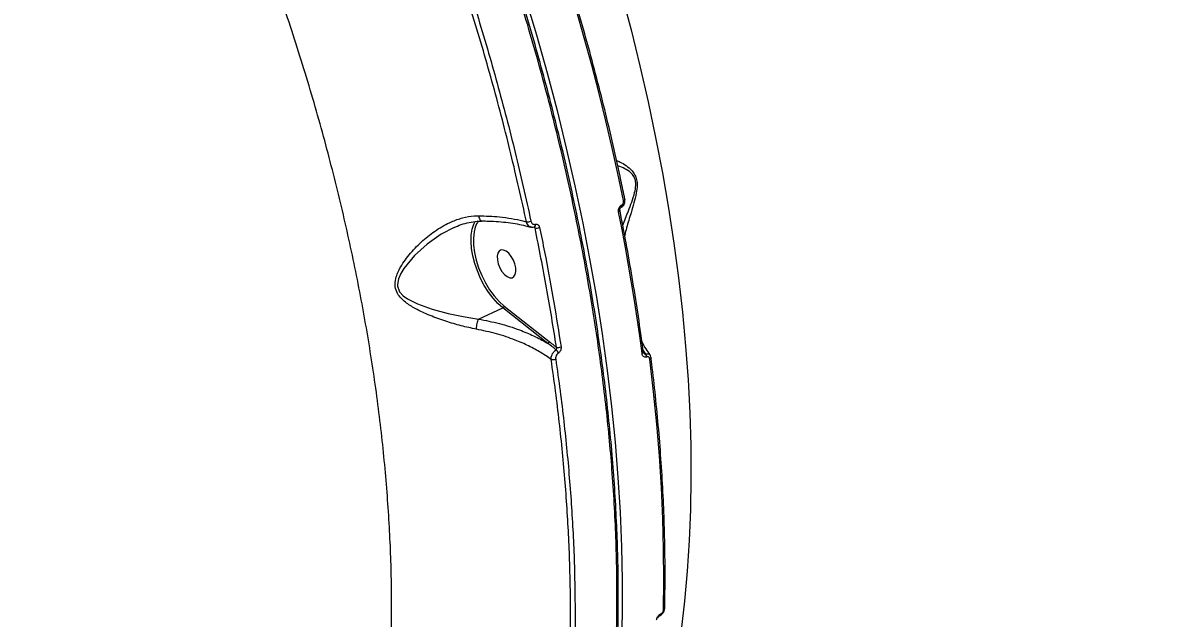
# Model space of a CAD drawing. Header units: millimetres. Extents: x -11024 to 8278, y -7837 to 5770.
# Drawn here: x 3257 to 3598.1, y -1528.4 to -1349.2 of the extents above; entities that cross this region are included whole.
import ezdxf

# ---------------------------------------------------------------- set-up
doc = ezdxf.new("R2010")
doc.units = ezdxf.units.MM
for name, color, linetype in [('DIKOM_ОБЪЕКТ', 7, 'Continuous'), ('DIKOM_РАЗМЕР_ЗОНА', 7, 'Continuous'), ('DIKOM_РАЗМЕР_ОБЪЕКТА', 7, 'Continuous')]:
    doc.layers.add(name, color=color, linetype=linetype)
doc.styles.add('style1', font='arial.ttf', dxfattribs={"width": 0.8})
doc.dimstyles.new('1-50', dxfattribs={"dimtxt": 300, "dimasz": 200, "dimexe": 100, "dimexo": 0, "dimgap": 100, "dimtad": 1, "dimtxsty": 'style1', "dimcen": 200, "dimclrd": 7, "dimclre": 7, "dimclrt": 7, "dimadec": 1, "dimazin": 2, "dimtfac": 1, "dimtmove": 0, "dimatfit": 2, "dimfxl": 0, "dimlwd": 25, "dimlwe": 18, "dimarcsym": 0})

# ---------------------------------------------------------------- blocks, each defined once
blk = doc.blocks.new('*D9')
at = {"layer": 'Defpoints', "color": 0, "transparency": 16777216}
for p in [(3740.68, 3707.51), (-8191.56, -3797.25), (-1076.12, -3797.25)]:
    blk.add_point(p, dxfattribs=at)
at = {"layer": 'DIKOM_РАЗМЕР_ОБЪЕКТА', "color": 7, "lineweight": 18, "transparency": 16777216}
for p, q in [((3740.68, 3707.51), (-8291.56, 3707.51)), ((-1076.12, -3797.25), (-8291.56, -3797.25))]:
    blk.add_line(p, q, dxfattribs=at)
at = {"layer": 'DIKOM_РАЗМЕР_ОБЪЕКТА', "color": 7, "lineweight": 25, "transparency": 16777216}
blk.add_line((-8191.56, 3507.51), (-8191.56, -3597.25), dxfattribs=at)
at = {"layer": 'DIKOM_РАЗМЕР_ОБЪЕКТА', "color": 7, "transparency": 16777216}
for points in [[(-8224.9, 3507.51), (-8158.23, 3507.51), (-8191.56, 3707.51)], [(-8224.9, -3597.25), (-8158.23, -3597.25), (-8191.56, -3797.25)]]:
    blk.add_solid(points, dxfattribs=at)
at = {"layer": 'DIKOM_РАЗМЕР_ОБЪЕКТА', "color": 7, "transparency": 16777216, "insert": (-8444.74, -44.87), "char_height": 300, "attachment_point": 5, "rotation": 90, "style": 'style1'}
blk.add_mtext('7500', dxfattribs=at)
blk = doc.blocks.new('*D10')
at = {"layer": 'Defpoints', "color": 0, "transparency": 16777216}
for p in [(-7791.31, -186.83), (6174.94, -1432.98), (6174.94, -5371.27)]:
    blk.add_point(p, dxfattribs=at)
at = {"layer": 'DIKOM_РАЗМЕР_ОБЪЕКТА', "color": 7, "lineweight": 18, "transparency": 16777216}
for p, q in [((-7791.31, -186.83), (-7791.31, -5471.27)), ((6174.94, -1432.98), (6174.94, -5471.27))]:
    blk.add_line(p, q, dxfattribs=at)
at = {"layer": 'DIKOM_РАЗМЕР_ОБЪЕКТА', "color": 7, "lineweight": 25, "transparency": 16777216}
blk.add_line((-7591.31, -5371.27), (5974.94, -5371.27), dxfattribs=at)
at = {"layer": 'DIKOM_РАЗМЕР_ОБЪЕКТА', "color": 7, "transparency": 16777216}
for points in [[(-7591.31, -5337.93), (-7591.31, -5404.6), (-7791.31, -5371.27)], [(5974.94, -5337.93), (5974.94, -5404.6), (6174.94, -5371.27)]]:
    blk.add_solid(points, dxfattribs=at)
at = {"layer": 'DIKOM_РАЗМЕР_ОБЪЕКТА', "color": 7, "transparency": 16777216, "insert": (-1343.68, -5118.1), "char_height": 300, "attachment_point": 5, "style": 'style1'}
blk.add_mtext('14000', dxfattribs=at)
blk = doc.blocks.new('*D11')
at = {"layer": 'Defpoints', "color": 0, "transparency": 16777216}
for p in [(3316.13, 5770.14), (-10574.15, -5797.25), (-1580.09, -5797.25)]:
    blk.add_point(p, dxfattribs=at)
at = {"layer": 'DIKOM_РАЗМЕР_ЗОНА', "color": 7, "lineweight": 18, "transparency": 16777216}
for p, q in [((3316.13, 5770.14), (-10674.15, 5770.14)), ((-1580.09, -5797.25), (-10674.15, -5797.25))]:
    blk.add_line(p, q, dxfattribs=at)
at = {"layer": 'DIKOM_РАЗМЕР_ЗОНА', "color": 7, "lineweight": 25, "transparency": 16777216}
blk.add_line((-10574.15, 5570.14), (-10574.15, -5597.25), dxfattribs=at)
at = {"layer": 'DIKOM_РАЗМЕР_ЗОНА', "color": 7, "transparency": 16777216}
for points in [[(-10607.49, 5570.14), (-10540.82, 5570.14), (-10574.15, 5770.14)], [(-10607.49, -5597.25), (-10540.82, -5597.25), (-10574.15, -5797.25)]]:
    blk.add_solid(points, dxfattribs=at)
at = {"layer": 'DIKOM_РАЗМЕР_ЗОНА', "color": 7, "transparency": 16777216, "insert": (-10827.33, -172.99), "char_height": 300, "attachment_point": 5, "rotation": 90, "style": 'style1'}
blk.add_mtext('11500', dxfattribs=at)

msp = doc.modelspace()

# ---------------------------------------------------------------- linework, layer by layer
at = {"layer": 'DIKOM_ОБЪЕКТ', "color": 7, "linetype": 'Continuous', "lineweight": 15}
for p, q in [((3436.995, -1404.805), (3437.021, -1404.794)), ((3437.181, -1404.067), (3437.207, -1404.055)), ((3411.154, -1410.973), (3410.347, -1410.704)), ((3410.892, -1410.671), (3410.901, -1410.668)), ((3394.128, -1438.36), (3401.501, -1435.037)), ((3415.027, -1445.69), (3401.501, -1435.037)), ((3401.912, -1434.463), (3415.437, -1445.116)), ((3444.472, -1448.919), (3443.634, -1447.534)), ((3443.701, -1448.034), (3444.392, -1448.955)), ((3444.392, -1448.955), (3444.472, -1448.919)), ((3444.818, -1449.758), (3444.737, -1449.794)), ((3448.737, -1527.524), (3448.78, -1527.505)), ((3448.95, -1527.079), (3448.993, -1527.06))]:
    msp.add_line(p, q, dxfattribs=at)
at = {"layer": 'DIKOM_ОБЪЕКТ', "color": 7, "linetype": 'Continuous', "lineweight": 15, "flags": 128}
for points in [[(3437.802, -1402.678), (3436.101, -1394.588), (3434.291, -1386.471), (3432.373, -1378.329), (3430.349, -1370.166), (3428.218, -1361.987), (3425.983, -1353.794), (3423.643, -1345.59), (3421.2, -1337.381)], [(3408.2, -1341.508), (3411.593, -1352.914), (3414.786, -1364.306), (3417.777, -1375.675), (3420.563, -1387.01), (3423.143, -1398.304), (3425.513, -1409.545), (3427.673, -1420.725), (3429.619, -1431.834), (3431.351, -1442.862), (3432.866, -1453.802), (3434.165, -1464.642), (3435.244, -1475.375), (3436.105, -1485.99), (3436.746, -1496.48), (3437.166, -1506.836), (3437.365, -1517.048), (3437.343, -1527.107), (3437.1, -1537.007)], [(3437.186, -1340.501), (3440.064, -1351.371), (3442.736, -1362.208), (3445.201, -1373.003), (3447.455, -1383.746), (3449.498, -1394.426), (3451.326, -1405.033), (3452.938, -1415.558), (3454.333, -1425.992), (3455.509, -1436.323), (3456.465, -1446.543), (3457.201, -1456.642), (3457.715, -1466.61), (3458.008, -1476.439), (3458.079, -1486.12), (3457.927, -1495.642), (3457.554, -1504.998), (3456.958, -1514.179), (3456.142, -1523.176), (3455.105, -1531.98)], [(3438.185, -1402.307), (3438.188, -1402.325), (3438.174, -1402.393), (3438.126, -1402.464), (3438.046, -1402.537), (3437.937, -1402.609), (3437.802, -1402.678)], [(3436.691, -1405.704), (3436.692, -1405.705), (3436.685, -1405.776), (3436.641, -1405.851), (3436.562, -1405.928), (3436.449, -1406.004), (3436.308, -1406.076)], [(3443.353, -1448.661), (3442.647, -1443.407), (3441.891, -1438.131), (3441.084, -1432.834), (3440.228, -1427.518), (3439.322, -1422.183), (3438.367, -1416.83), (3437.362, -1411.461), (3436.308, -1406.076)], [(3386.81, -1410.841), (3382.914, -1412.85), (3378.665, -1415.837), (3374.893, -1419.217), (3371.674, -1423.119), (3370.754, -1424.641), (3370.068, -1426.262), (3369.78, -1427.961), (3369.809, -1428.474), (3370.249, -1429.872), (3370.422, -1430.166), (3371.475, -1431.367), (3372.78, -1432.319), (3375.758, -1433.81), (3380.241, -1435.397), (3384.987, -1436.667), (3389.517, -1437.637), (3394.118, -1438.365), (3394.122, -1438.365), (3394.122, -1438.365)], [(3401.501, -1435.037), (3399.998, -1433.693), (3398.543, -1432.094), (3397.168, -1430.274), (3395.902, -1428.274), (3394.774, -1426.137), (3393.807, -1423.908), (3393.022, -1421.636), (3392.438, -1419.372), (3392.065, -1417.162), (3391.913, -1415.057), (3391.984, -1413.101), (3392.278, -1411.336), (3392.29, -1411.288)], [(3392.29, -1411.288), (3392.787, -1409.801), (3393.186, -1409.014)], [(3393.188, -1410.716), (3392.833, -1412.123), (3392.627, -1414.015), (3392.662, -1416.095), (3392.938, -1418.312), (3393.447, -1420.612), (3394.178, -1422.939), (3395.112, -1425.239), (3396.228, -1427.454), (3397.498, -1429.532), (3398.891, -1431.422), (3400.374, -1433.079), (3401.912, -1434.463)], [(3411.231, -1409.864), (3411.235, -1410.054), (3411.215, -1410.229), (3411.172, -1410.383), (3411.107, -1410.509), (3411.023, -1410.603), (3410.924, -1410.66), (3410.899, -1410.668)], [(3400.97, -1417.589), (3400.393, -1417.919), (3399.997, -1418.56), (3399.812, -1419.46), (3399.854, -1420.547), (3400.12, -1421.732), (3400.588, -1422.92), (3401.22, -1424.015), (3401.964, -1424.926), (3402.762, -1425.582), (3403.547, -1425.928), (3404.257, -1425.937), (3404.833, -1425.608), (3405.23, -1424.967), (3405.415, -1424.066), (3405.373, -1422.979), (3405.107, -1421.794), (3404.639, -1420.606), (3404.007, -1419.512), (3403.262, -1418.6), (3402.465, -1417.944), (3401.68, -1417.598), (3400.97, -1417.589)], [(3446.075, -1450.069), (3446.076, -1450.079), (3446.065, -1450.162), (3446.019, -1450.247), (3445.941, -1450.329), (3445.832, -1450.407), (3445.698, -1450.478)], [(3449.798, -1525.889), (3449.916, -1516.866), (3449.854, -1507.715), (3449.611, -1498.442), (3449.188, -1489.054), (3448.584, -1479.556), (3447.801, -1469.957), (3446.839, -1460.262), (3445.698, -1450.478)]]:
    msp.add_lwpolyline(points, dxfattribs=at)
at = {"layer": 'DIKOM_ОБЪЕКТ', "color": 7, "linetype": 'Continuous', "lineweight": 15}
for centre, radius, start, end in [((3436.582, -1404.306), 0.645, 308.78766, 21.80585), ((3436.598, -1404.295), 0.654, 310.21145, 21.4888), ((3400.196, -1412.961), 7.359, 146.16078, 162.2379), ((3408.904, -1406.679), 2.48, 262.84341, 294.36252), ((3411.535, -1408.63), 2.373, 260.77655, 294.68533), ((3401.186, -1434.378), 0.731, 295.5708, 353.33922), ((3414.711, -1445.031), 0.731, 295.59998, 353.31004), ((3416.254, -1449.167), 2.009, 16.60501, 51.2283), ((3418.158, -1444.912), 2.007, 253.8826, 294.3923), ((3443.228, -1448.166), 0.51, 284.17132, 350.13722), ((3442.917, -1450.054), 1.839, 8.10446, 36.67505), ((3443, -1450.016), 1.836, 8.07909, 36.70042), ((3416.554, -1448.555), 2.031, 255.07688, 294.02309), ((3448.494, -1527.133), 0.46, 301.45812, 6.80167), ((3448.536, -1527.114), 0.461, 301.95667, 6.80519), ((3449.628, -1525.365), 0.551, 287.92285, 351.29187)]:
    msp.add_arc(centre, radius, start, end, dxfattribs=at)
for points, knots in [([(3385.49, -1690.801), (3388.272, -1687.547), (3393.852, -1681.021), (3401.362, -1669.846), (3408.239, -1657.717), (3414.443, -1644.457), (3419.94, -1630.094), (3424.687, -1614.644), (3428.584, -1598.448), (3431.635, -1581.581), (3433.866, -1564.128), (3435.313, -1545.805), (3435.937, -1526.638), (3435.715, -1506.676), (3434.664, -1486.597), (3432.844, -1466.499), (3430.325, -1446.476), (3427.046, -1425.96), (3422.986, -1404.998), (3418.141, -1383.648), (3412.542, -1362.086), (3406.191, -1340.375), (3399.106, -1318.582), (3391.255, -1296.635), (3382.63, -1274.606), (3373.246, -1252.572), (3363.308, -1231.016), (3352.863, -1210.003), (3341.969, -1189.582), (3330.447, -1169.419), (3318.313, -1149.596), (3305.589, -1130.206), (3293.363, -1112.733), (3285.265, -1102.014), (3281.684, -1097.274)], [0, 0, 0, 0, 0.0310494, 0.0622717, 0.0935177, 0.1247399, 0.156869, 0.1890241, 0.2211531, 0.2523752, 0.2836214, 0.3148435, 0.3469725, 0.3791277, 0.4112567, 0.4413547, 0.4714741, 0.5015721, 0.5324795, 0.5634102, 0.5943176, 0.6255398, 0.656786, 0.6880082, 0.7201373, 0.7522926, 0.7844217, 0.8156438, 0.8468901, 0.8781122, 0.9102413, 0.9423966, 0.9745258, 1, 1, 1, 1]), ([(3385.739, -1690.643), (3386.961, -1689.257), (3389.601, -1686.263), (3393.465, -1681.336), (3397.364, -1675.944), (3401.084, -1670.301), (3404.618, -1664.432), (3407.963, -1658.338), (3411.123, -1652.019), (3414.097, -1645.473), (3416.889, -1638.699), (3419.498, -1631.693), (3421.924, -1624.456), (3424.17, -1616.984), (3426.234, -1609.275), (3428.117, -1601.328), (3429.814, -1593.165), (3431.316, -1584.818), (3432.619, -1576.317), (3433.721, -1567.674), (3434.622, -1558.884), (3435.326, -1549.944), (3435.83, -1540.852), (3436.138, -1531.606), (3436.247, -1522.202), (3436.159, -1512.639), (3435.873, -1502.913), (3435.389, -1493.021), (3434.706, -1482.98), (3433.829, -1472.835), (3432.757, -1462.622), (3431.496, -1452.358), (3430.043, -1442.032), (3428.4, -1431.643), (3426.566, -1421.191), (3424.542, -1410.677), (3422.328, -1400.101), (3419.923, -1389.463), (3417.328, -1378.762), (3414.542, -1367.999), (3411.568, -1357.184), (3408.414, -1346.347), (3405.089, -1335.522), (3401.6, -1324.73), (3397.948, -1313.976), (3394.135, -1303.259), (3390.159, -1292.578), (3386.021, -1281.934), (3381.722, -1271.327), (3377.261, -1260.756), (3372.638, -1250.223), (3367.854, -1239.727), (3362.909, -1229.274), (3357.815, -1218.886), (3352.589, -1208.597), (3347.243, -1198.434), (3341.781, -1188.405), (3336.205, -1178.509), (3330.513, -1168.744), (3324.705, -1159.11), (3318.782, -1149.608), (3312.744, -1140.237), (3306.591, -1131), (3300.324, -1121.894), (3293.94, -1112.927), (3287.905, -1104.694), (3283.96, -1099.534), (3282.213, -1097.249)], [0, 0, 0, 0, 0.0134132, 0.0289745, 0.0445842, 0.0601399, 0.0756203, 0.0910441, 0.1064284, 0.1217907, 0.137148, 0.1525153, 0.1679062, 0.183338, 0.1988277, 0.2143925, 0.2300272, 0.2456387, 0.261158, 0.2766119, 0.2920181, 0.307394, 0.322757, 0.3381247, 0.353509, 0.3689272, 0.3843965, 0.3999345, 0.4155539, 0.431174, 0.4466864, 0.462149, 0.4775741, 0.4929744, 0.5083622, 0.5237503, 0.5391485, 0.5545676, 0.5700202, 0.5855187, 0.6010754, 0.6166522, 0.6321816, 0.6476578, 0.6630934, 0.6785006, 0.6938919, 0.7092797, 0.7246751, 0.7400877, 0.7555299, 0.7710139, 0.7865523, 0.8021323, 0.8176832, 0.8331735, 0.84862, 0.8640348, 0.8794303, 0.894819, 0.9102128, 0.9256201, 0.9410534, 0.9565247, 0.9720464, 0.987622, 1, 1, 1, 1]), ([(3298.697, -1697.32), (3301.758, -1695.285), (3307.882, -1691.213), (3316.378, -1683.798), (3324.415, -1675.374), (3331.893, -1665.827), (3338.786, -1655.191), (3344.939, -1643.693), (3350.349, -1631.396), (3355.028, -1618.374), (3359.053, -1604.417), (3362.379, -1589.532), (3364.978, -1573.751), (3366.794, -1557.416), (3367.839, -1540.598), (3368.139, -1523.373), (3367.7, -1505.466), (3366.49, -1486.911), (3364.496, -1467.758), (3361.759, -1448.418), (3358.304, -1428.96), (3354.172, -1409.457), (3349.297, -1389.601), (3343.665, -1369.449), (3337.276, -1349.066), (3330.264, -1328.88), (3322.666, -1308.957), (3314.53, -1289.354), (3305.73, -1269.769), (3296.267, -1250.275), (3286.162, -1230.938), (3276.362, -1213.505), (3267.052, -1197.882), (3261.197, -1188.694), (3258.267, -1184.096)], [0, 0, 0, 0, 0.0311785, 0.062381, 0.0935594, 0.1256441, 0.1577552, 0.18984, 0.2210202, 0.2522243, 0.2834047, 0.3154897, 0.347601, 0.3796861, 0.410889, 0.4421159, 0.4733189, 0.5054257, 0.5375585, 0.5696653, 0.6009196, 0.6321979, 0.6634521, 0.69561, 0.727794, 0.7599519, 0.7912841, 0.8226406, 0.8539729, 0.8862089, 0.9184711, 0.9507073, 0.9753305, 1, 1, 1, 1]), ([(3408.595, -1409.14), (3407.085, -1402.339), (3404.064, -1388.736), (3398.642, -1368.081), (3392.624, -1347.287), (3388.035, -1333.372), (3385.74, -1326.414)], [0, 0, 0, 0, 0.24859715, 0.49719365, 0.74859667, 1, 1, 1, 1]), ([(3387.02, -1326.027), (3389.294, -1332.922), (3393.844, -1346.713), (3399.865, -1367.475), (3405.332, -1388.257), (3408.395, -1402.045), (3409.927, -1408.938)], [0, 0, 0, 0, 0.2485958, 0.4971929, 0.7485961, 1, 1, 1, 1]), ([(3438.186, -1402.307), (3437.801, -1400.446), (3436.686, -1395.047), (3434.696, -1386.072), (3432.156, -1375.377), (3429.432, -1364.647), (3426.523, -1353.892), (3423.894, -1344.697), (3422.207, -1339.09), (3421.6, -1337.075)], [0, 0, 0, 0, 0.0864696, 0.2507574, 0.4150458, 0.5793318, 0.7436153, 0.907896, 1, 1, 1, 1]), ([(3435.686, -1390.68), (3436.043, -1390.82), (3436.911, -1391.16), (3438.558, -1392.157), (3440.119, -1393.401), (3441.22, -1394.91), (3441.786, -1396.418), (3441.954, -1398.323), (3441.639, -1400.748), (3440.928, -1403.51), (3439.882, -1407.009), (3438.856, -1410.288), (3438.32, -1412.445), (3438.133, -1413.196)], [0, 0, 0, 0, 0.0785985, 0.1907973, 0.3051442, 0.3690217, 0.4233835, 0.4780698, 0.5512501, 0.6490681, 0.7494797, 0.912771, 1, 1, 1, 1]), ([(3437.581, -1410.256), (3437.591, -1410.225), (3438.069, -1408.835), (3439.027, -1406.468), (3440.266, -1403.183), (3441.113, -1400.642), (3441.542, -1398.381), (3441.426, -1396.636), (3440.861, -1395.307), (3439.738, -1394.048), (3438.134, -1393.086), (3436.752, -1392.457), (3436.115, -1392.299), (3436.04, -1392.28)], [0, 0, 0, 0, 0.0044598, 0.2052253, 0.3212691, 0.4392382, 0.5217288, 0.5814224, 0.6410769, 0.7134743, 0.845722, 0.9817341, 1, 1, 1, 1]), ([(3436.308, -1406.076), (3436.289, -1405.931), (3436.249, -1405.619), (3436.331, -1405.124), (3436.526, -1404.662), (3436.815, -1404.281), (3437.059, -1404.138), (3437.181, -1404.067)], [0, 0, 0, 0, 0.1890447, 0.4045501, 0.6068839, 0.8033804, 1, 1, 1, 1]), ([(3436.696, -1405.7), (3436.689, -1405.669), (3436.668, -1405.578), (3436.676, -1405.385), (3436.725, -1405.174), (3436.8, -1405.009), (3436.884, -1404.892), (3436.954, -1404.827), (3436.993, -1404.806), (3436.996, -1404.805), (3436.996, -1404.805)], [0, 0, 0, 0, 0.099315, 0.3008546, 0.4708563, 0.6133948, 0.7397616, 0.8588969, 0.9900491, 1, 1, 1, 1]), ([(3437.015, -1404.778), (3437.058, -1404.764), (3437.295, -1404.687), (3437.661, -1404.354), (3438.045, -1403.789), (3438.266, -1403.063), (3438.206, -1402.563), (3438.176, -1402.311)], [0, 0, 0, 0, 0.0470676, 0.2597895, 0.4895753, 0.7423215, 1, 1, 1, 1]), ([(3437.207, -1404.055), (3437.29, -1404.007), (3437.455, -1403.91), (3437.652, -1403.65), (3437.786, -1403.333), (3437.843, -1402.992), (3437.815, -1402.778), (3437.802, -1402.678)], [0, 0, 0, 0, 0.19518922, 0.39011317, 0.59329496, 0.81111947, 1, 1, 1, 1]), ([(3393.504, -1441.415), (3391.975, -1441.095), (3388.876, -1440.448), (3384.194, -1439.041), (3379.532, -1437.348), (3375.436, -1435.479), (3372.551, -1433.702), (3370.792, -1432.143), (3369.646, -1430.654), (3368.941, -1428.611), (3369.153, -1426.38), (3369.865, -1424.373), (3371.221, -1421.721), (3373.686, -1418.398), (3377.339, -1414.698), (3381.471, -1411.493), (3385.527, -1409.223), (3389.377, -1407.844), (3392.133, -1407.333), (3393.742, -1407.303), (3394.179, -1407.295)], [0, 0, 0, 0, 0.0704052, 0.1427045, 0.2195605, 0.297966, 0.3555934, 0.3848677, 0.414966, 0.449121, 0.4886798, 0.5172627, 0.546522, 0.6240221, 0.7036976, 0.7828116, 0.8640052, 0.9204683, 0.9784146, 1, 1, 1, 1]), ([(3394.179, -1407.295), (3396.314, -1407.37), (3399.831, -1407.494), (3404.196, -1408.103), (3406.85, -1408.652), (3408.24, -1409.041), (3408.595, -1409.14)], [0, 0, 0, 0, 0.3957861, 0.6516325, 0.9109933, 1, 1, 1, 1]), ([(3394.179, -1407.295), (3394.186, -1407.338), (3394.219, -1407.524), (3394.323, -1407.941), (3394.541, -1408.439), (3394.831, -1408.784), (3395.03, -1408.798), (3395.112, -1408.804)], [0, 0, 0, 0, 0.0486251, 0.212787, 0.5048884, 0.7969733, 1, 1, 1, 1]), ([(3443.731, -1448.254), (3443.49, -1446.444), (3442.794, -1441.198), (3441.494, -1432.449), (3439.765, -1421.987), (3438.143, -1413.063), (3437.069, -1407.62), (3436.691, -1405.704)], [0, 0, 0, 0, 0.1293295, 0.3750593, 0.6207883, 0.8665128, 1, 1, 1, 1]), ([(3386.801, -1410.827), (3387.131, -1410.675), (3388.235, -1410.163), (3390.172, -1409.56), (3392.564, -1409.091), (3394.215, -1408.896), (3395.041, -1408.954), (3395.085, -1408.957)], [0, 0, 0, 0, 0.1225794, 0.4108043, 0.7004989, 0.9839406, 1, 1, 1, 1]), ([(3395.109, -1408.855), (3395.8, -1408.862), (3397.557, -1408.88), (3400.232, -1409.048), (3403.129, -1409.338), (3405.83, -1409.754), (3408.063, -1410.204), (3409.284, -1410.555), (3409.763, -1410.693)], [0, 0, 0, 0, 0.1216847, 0.3095796, 0.4985239, 0.6880864, 0.8774603, 1, 1, 1, 1]), ([(3409.79, -1410.627), (3409.621, -1410.559), (3409.249, -1410.41), (3408.814, -1409.883), (3408.668, -1409.388), (3408.595, -1409.14)], [0, 0, 0, 0, 0.2950584, 0.647435, 1, 1, 1, 1]), ([(3409.828, -1410.619), (3409.915, -1410.655), (3410.241, -1410.79), (3410.643, -1410.783), (3410.89, -1410.667), (3410.899, -1410.662)], [0, 0, 0, 0, 0.2611129, 0.9734128, 1, 1, 1, 1]), ([(3409.927, -1408.938), (3409.973, -1409.089), (3410.066, -1409.39), (3410.358, -1409.716), (3410.724, -1409.899), (3411.033, -1409.911), (3411.2, -1409.872), (3411.231, -1409.864)], [0, 0, 0, 0, 0.2363374, 0.4725583, 0.7091703, 0.945891, 1, 1, 1, 1]), ([(3411.154, -1410.973), (3411.136, -1410.922), (3411.1, -1410.821), (3411.004, -1410.714), (3410.925, -1410.682), (3410.891, -1410.669)], [0, 0, 0, 0, 0.357273, 0.7143672, 1, 1, 1, 1]), ([(3417.601, -1446.84), (3416.666, -1440.916), (3414.796, -1429.056), (3412.369, -1417.005), (3411.154, -1410.973)], [0, 0, 0, 0, 0.4994508, 1, 1, 1, 1]), ([(3411.231, -1409.864), (3411.262, -1409.857), (3411.428, -1409.818), (3411.734, -1409.83), (3412.099, -1410.011), (3412.389, -1410.336), (3412.48, -1410.636), (3412.526, -1410.786)], [0, 0, 0, 0, 0.0535273, 0.2897751, 0.5263785, 0.7631317, 1, 1, 1, 1]), ([(3412.526, -1410.786), (3412.653, -1411.401), (3413.291, -1414.472), (3414.798, -1422.036), (3416.903, -1433.439), (3418.292, -1442.305), (3418.987, -1446.74)], [0, 0, 0, 0, 0.0507683, 0.2538482, 0.6266957, 1, 1, 1, 1]), ([(3393.504, -1441.415), (3393.508, -1441.371), (3393.534, -1441.095), (3393.609, -1440.519), (3393.754, -1439.704), (3393.935, -1438.924), (3394.06, -1438.552), (3394.122, -1438.365)], [0, 0, 0, 0, 0.0429027, 0.2679923, 0.5120071, 0.756005, 1, 1, 1, 1]), ([(3394.122, -1438.365), (3394.123, -1438.364), (3394.124, -1438.363), (3394.126, -1438.361), (3394.128, -1438.36)], [0, 0, 0, 0, 0.41374, 1, 1, 1, 1]), ([(3394.128, -1438.36), (3396.25, -1438.773), (3400.543, -1439.606), (3406.078, -1441.402), (3410.813, -1443.389), (3413.558, -1444.824), (3414.916, -1445.625), (3415.027, -1445.69)], [0, 0, 0, 0, 0.2754354, 0.5570817, 0.7677994, 0.9811368, 1, 1, 1, 1]), ([(3416.032, -1450.517), (3415.016, -1449.818), (3412.908, -1448.368), (3409.267, -1446.413), (3404.844, -1444.475), (3399.605, -1442.687), (3395.552, -1441.842), (3393.504, -1441.415)], [0, 0, 0, 0, 0.16654239, 0.34554376, 0.52675652, 0.76078224, 1, 1, 1, 1]), ([(3417.512, -1447.601), (3417.459, -1447.56), (3416.637, -1446.918), (3415.805, -1446.284), (3415.027, -1445.69)], [0, 0, 0, 0, 0.0646896, 1, 1, 1, 1]), ([(3415.437, -1445.116), (3415.906, -1445.488), (3416.627, -1446.06), (3417.348, -1446.638), (3417.601, -1446.84)], [0, 0, 0, 0, 0.6494597, 1, 1, 1, 1]), ([(3445.764, -1449.151), (3445.354, -1448.547), (3444.456, -1447.224), (3443.712, -1445.854), (3443.308, -1445.11)], [0, 0, 0, 0, 0.4565615, 1, 1, 1, 1]), ([(3416.032, -1450.517), (3416.028, -1450.433), (3416.017, -1450.103), (3416.122, -1449.487), (3416.442, -1448.729), (3416.916, -1448.053), (3417.313, -1447.752), (3417.512, -1447.601)], [0, 0, 0, 0, 0.081213, 0.3161558, 0.5445759, 0.7717771, 1, 1, 1, 1]), ([(3418.179, -1448.593), (3418.06, -1448.684), (3417.82, -1448.865), (3417.551, -1449.284), (3417.386, -1449.758), (3417.351, -1450.146), (3417.375, -1450.356), (3417.381, -1450.41)], [0, 0, 0, 0, 0.2256982, 0.4513872, 0.6802072, 0.9176207, 1, 1, 1, 1]), ([(3417.512, -1447.601), (3417.544, -1447.572), (3417.582, -1447.538), (3417.636, -1447.446), (3417.677, -1447.322), (3417.681, -1447.122), (3417.646, -1446.957), (3417.61, -1446.864), (3417.601, -1446.84)], [0, 0, 0, 0, 0.1722752, 0.1986968, 0.4120465, 0.6483661, 0.908644, 1, 1, 1, 1]), ([(3418.987, -1446.74), (3418.993, -1446.795), (3419.019, -1447.01), (3418.984, -1447.408), (3418.814, -1447.892), (3418.542, -1448.317), (3418.3, -1448.501), (3418.179, -1448.593)], [0, 0, 0, 0, 0.0826018, 0.3217279, 0.5513421, 0.7756034, 1, 1, 1, 1]), ([(3444.737, -1449.794), (3444.682, -1449.816), (3444.492, -1449.89), (3444.165, -1449.88), (3443.802, -1449.682), (3443.489, -1449.283), (3443.401, -1448.881), (3443.353, -1448.661)], [0, 0, 0, 0, 0.0796339, 0.2756971, 0.4707491, 0.7105351, 1, 1, 1, 1]), ([(3443.845, -1448.597), (3443.833, -1448.579), (3443.802, -1448.535), (3443.746, -1448.394), (3443.737, -1448.276), (3443.735, -1448.25)], [0, 0, 0, 0, 0.3532724, 0.8584493, 1, 1, 1, 1]), ([(3443.85, -1448.595), (3443.888, -1448.649), (3443.976, -1448.773), (3444.116, -1448.895), (3444.243, -1448.959), (3444.326, -1448.976), (3444.372, -1448.961), (3444.392, -1448.955)], [0, 0, 0, 0, 0.274892, 0.6254444, 0.7708446, 0.9034381, 1, 1, 1, 1]), ([(3444.472, -1448.919), (3444.546, -1448.892), (3444.79, -1448.803), (3445.171, -1448.778), (3445.542, -1448.891), (3445.674, -1449.083), (3445.734, -1449.172)], [0, 0, 0, 0, 0.1357903, 0.4472193, 0.7456903, 1, 1, 1, 1]), ([(3446.061, -1450.073), (3446.054, -1449.993), (3446.022, -1449.671), (3445.919, -1449.338), (3445.75, -1449.158), (3445.745, -1449.153)], [0, 0, 0, 0, 0.2415376, 0.9792009, 1, 1, 1, 1]), ([(3421.85, -1531.099), (3421.836, -1525.432), (3421.808, -1514.097), (3420.97, -1496.507), (3419.531, -1478.516), (3417.805, -1463.114), (3416.481, -1453.711), (3416.032, -1450.517)], [0, 0, 0, 0, 0.2203104, 0.44062131, 0.66308319, 0.88554502, 1, 1, 1, 1]), ([(3417.381, -1450.41), (3417.832, -1453.611), (3419.151, -1462.975), (3420.87, -1478.295), (3422.318, -1496.273), (3423.17, -1513.967), (3423.2, -1525.44), (3423.214, -1531.177)], [0, 0, 0, 0, 0.1144542, 0.3347654, 0.555076, 0.7775384, 1, 1, 1, 1]), ([(3445.698, -1450.478), (3445.666, -1450.331), (3445.61, -1450.072), (3445.409, -1449.82), (3445.182, -1449.7), (3444.975, -1449.697), (3444.854, -1449.744), (3444.818, -1449.758)], [0, 0, 0, 0, 0.3025531, 0.5346926, 0.7255, 0.9171273, 1, 1, 1, 1]), ([(3450.173, -1525.449), (3450.205, -1523.8), (3450.3, -1519.02), (3450.307, -1510.998), (3450.127, -1501.344), (3449.746, -1491.56), (3449.169, -1481.656), (3448.395, -1471.639), (3447.441, -1461.694), (3446.623, -1454.481), (3446.148, -1450.653), (3446.075, -1450.069)], [0, 0, 0, 0, 0.0688503, 0.1996749, 0.3304994, 0.4613206, 0.5921378, 0.7229514, 0.8537615, 0.9776841, 1, 1, 1, 1]), ([(3447.747, -1528.826), (3447.764, -1528.684), (3447.797, -1528.398), (3448.009, -1527.941), (3448.313, -1527.531), (3448.646, -1527.237), (3448.864, -1527.124), (3448.95, -1527.079)], [0, 0, 0, 0, 0.2150342, 0.4299932, 0.6447375, 0.8592473, 1, 1, 1, 1]), ([(3448.123, -1528.381), (3448.123, -1528.379), (3448.122, -1528.367), (3448.134, -1528.277), (3448.183, -1528.134), (3448.273, -1527.96), (3448.403, -1527.783), (3448.548, -1527.641), (3448.669, -1527.557), (3448.716, -1527.536), (3448.734, -1527.528)], [0, 0, 0, 0, 0.0269086, 0.170862, 0.3061501, 0.4519257, 0.6129996, 0.7741026, 0.9130458, 1, 1, 1, 1]), ([(3448.779, -1527.505), (3448.779, -1527.505), (3448.971, -1527.433), (3449.378, -1527.147), (3449.855, -1526.576), (3450.146, -1525.963), (3450.142, -1525.58), (3450.14, -1525.452)], [0, 0, 0, 0, 0.0002127, 0.2569317, 0.5436649, 0.846922, 1, 1, 1, 1]), ([(3448.993, -1527.06), (3449.052, -1527.029), (3449.198, -1526.953), (3449.421, -1526.755), (3449.625, -1526.481), (3449.765, -1526.176), (3449.787, -1525.985), (3449.798, -1525.889)], [0, 0, 0, 0, 0.142304, 0.3570732, 0.5715666, 0.7857036, 1, 1, 1, 1])]:
    msp.add_open_spline(points, degree=3, knots=knots, dxfattribs=at)

# ---------------------------------------------------------------- dimensions: what is measured, and where the dimension line sits
at = {"layer": 'DIKOM_РАЗМЕР_ЗОНА'}
dim = msp.add_linear_dim(base=(-10574.155, -5797.252), p1=(3316.126, 5770.14), p2=(-1580.087, -5797.252), angle=90, text='11500', dimstyle='1-50', dxfattribs=at)
dim.commit()
dim.dimension.update_dxf_attribs({"geometry": '*D11', "text_midpoint": (-10574.155, -172.992), "dimtype": 160})
at = {"layer": 'DIKOM_РАЗМЕР_ОБЪЕКТА'}
dim = msp.add_linear_dim(base=(-8191.564, -3797.252), p1=(3740.68, 3707.508), p2=(-1076.116, -3797.252), angle=90, text='7500', dimstyle='1-50', dxfattribs=at)
dim.commit()
dim.dimension.update_dxf_attribs({"geometry": '*D9', "text_midpoint": (-8191.564, -44.872), "dimtype": 160})
dim = msp.add_linear_dim(base=(6174.942, -5371.267), p1=(-7791.307, -186.829), p2=(6174.942, -1432.983), text='14000', dimstyle='1-50', dxfattribs=at)
dim.commit()
dim.dimension.update_dxf_attribs({"geometry": '*D10', "text_midpoint": (-1343.681, -5371.267), "dimtype": 160})

doc.saveas('drawing.dxf')
